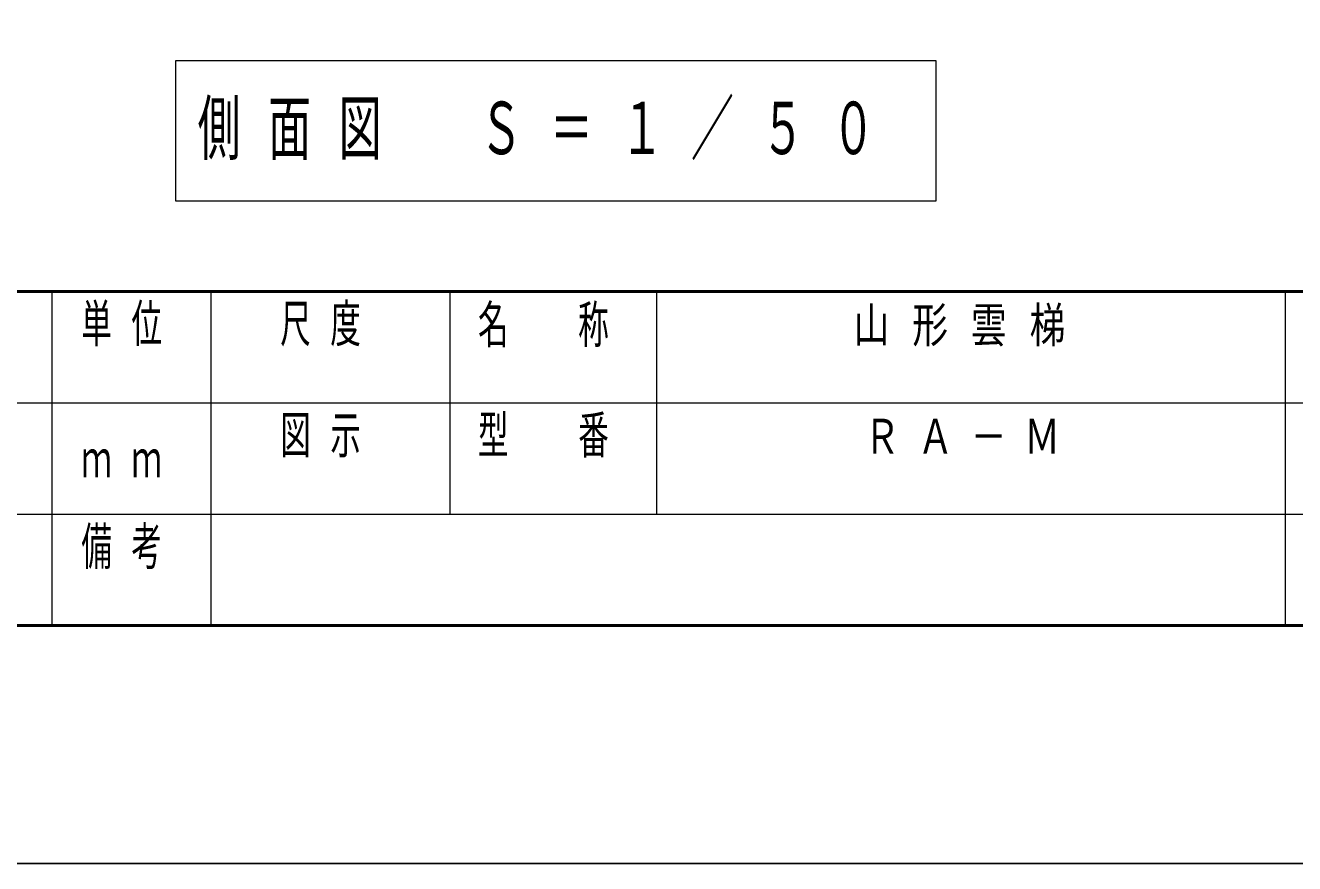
# Model space of a CAD drawing. Units: millimetres on the paper, scale 1:50. Extents: x -401 to 16, y -15 to 282.
# Drawn here: x -214.2 to -134.4, y -15 to 37.7 of the extents above; entities that cross this region are included whole.
import ezdxf

# ---------------------------------------------------------------- set-up
doc = ezdxf.new("R2010")
doc.units = ezdxf.units.MM
doc.layers.add('A3図枠', color=140, linetype='Continuous', lineweight=50)
doc.layers.add('線', color=7, linetype='Continuous', lineweight=25)
doc.layers.add('図面プロファイル', color=7, linetype='Continuous')
doc.styles.add('ＭＳ ゴシック', font='')
doc.styles.get('ＭＳ ゴシック').set_extended_font_data('MS Gothic')

msp = doc.modelspace()

# ---------------------------------------------------------------- linework, layer by layer
at = {"layer": 'A3図枠', "color": 7}
for p, q in [((-385, 21), (0, 21)), ((-385, 0), (0, 0))]:
    msp.add_line(p, q, dxfattribs=at)
at = {"layer": 'A3図枠', "color": 211, "lineweight": 13}
for p, q in [((-212.5, 21), (-212.5, 0)), ((-202.5, 21), (-202.5, 7)), ((-187.5, 21), (-187.5, 7)), ((-135, 21), (-135, 0)), ((-187.5, 14), (-70, 14)), ((-242.5, 7), (0, 7))]:
    msp.add_line(p, q, dxfattribs=at)
at = {"layer": 'A3図枠', "color": 7, "lineweight": 13}
for p, q in [((-174.5, 21), (-174.5, 7)), ((-242.5, 14), (-187.5, 14)), ((-202.5, 7), (-202.5, 0))]:
    msp.add_line(p, q, dxfattribs=at)
at = {"layer": '線', "lineweight": 13}
for p, q in [((-204.738, 35.491), (-204.738, 26.691)), ((-156.938, 35.491), (-204.738, 35.491)), ((-156.938, 26.691), (-156.938, 35.491)), ((-204.738, 26.691), (-156.938, 26.691))]:
    msp.add_line(p, q, dxfattribs=at)
at = {"layer": '線'}
msp.add_lwpolyline([(-401.498, -14.96), (16.498, -14.96), (16.498, 281.96), (-401.498, 281.96)], close=True, dxfattribs=at)

# ---------------------------------------------------------------- texts
at = {"layer": 'A3図枠', "color": 4, "char_height": 2.346, "style": 'ＭＳ ゴシック'}
for s, insert, attachment_point in [('\\T1.64;\\W0.6;単位', (-207.5, 20.167), 2), ('\\T1.64;\\W0.6;尺度', (-195, 20.167), 2), ('\\T1.64;\\W0.6;名\u3000称', (-181, 20.103), 2), ('\\T1.64;\\W0.6;図示', (-195, 13.167), 2), ('\\T1.64;\\W0.6;型\u3000番', (-181, 13.167), 2), ('\\T1.64;\\W0.6;ｍｍ', (-207.5, 10.5), 5), ('\\T1.64;\\W0.6;備考', (-207.5, 6.167), 2)]:
    msp.add_mtext(s, dxfattribs=dict(at, insert=insert, attachment_point=attachment_point))
at = {"layer": '図面プロファイル', "char_height": 2.199, "attachment_point": 2, "style": 'ＭＳ ゴシック'}
for s, insert in [('\\T1.64;\\W0.75;山形雲梯', (-154.75, 20)), ('\\T1.49;\\W0.75;ＲＡ－Ｍ', (-154.75, 13))]:
    msp.add_mtext(s, dxfattribs=dict(at, insert=insert))
at = {"layer": '線', "insert": (-203.338, 31.091), "char_height": 3.299, "attachment_point": 4, "style": 'ＭＳ ゴシック'}
msp.add_mtext('\\T1.64;\\W0.6;側面図\u3000Ｓ＝１／５０', dxfattribs=at)

doc.saveas('drawing.dxf')
